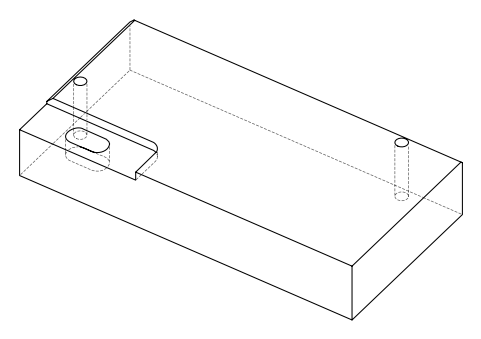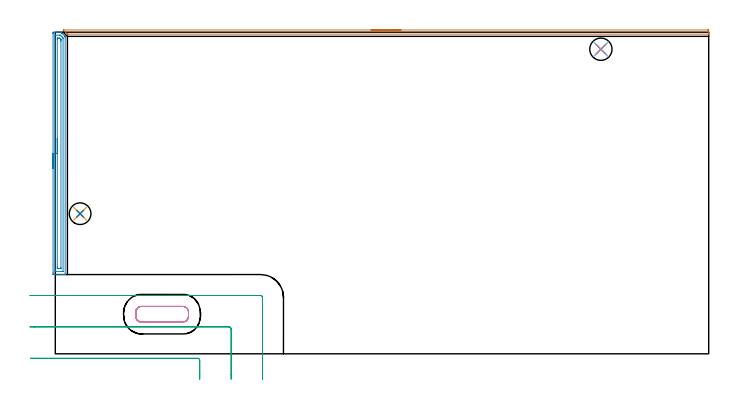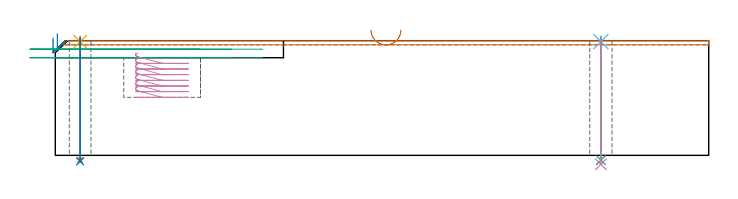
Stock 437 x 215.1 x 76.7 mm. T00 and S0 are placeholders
(PLAN: 10 operations, 7 tool changes, 13.2 min)
(1 AREA_MILL | FG_CHAMFER_SURFACE | UGT0205_001 | 3.6 min | 1699 mm3)
(2 AREA_MILL_1 | FG_CHAMFER_SURFACE_1 | UGT0205_001 | 4.1 min | 5468 mm3)
(3 MILL_CORNER_NOTCH_RECTANGULAR | CORNER_NOTCH_RECTANGULAR | UGT0201_006 | Follow Part, ap 7, ae 75% | 2.19 min | 91474 mm3)
(4 MILL_RECTANGULAR_POCKET | POCKET_RECTANGULAR_STRAIGHT | UGT0201_008 | Follow Part, ap 4, ae 75% | 1.95 min | 32660 mm3)
(5 SPOT_DRILL | STEP1HOLE | NXT0321_9005460120000 | 0.03 min | 7 mm3)
(6 SPOT_DRILL_1 | STEP1HOLE_1 | NXT0321_9005460120000 | 0.03 min | 12 mm3)
(7 DRILL_THROUGH_HOLE_INTO_CENTER | STEP1HOLE | NXT0301_065 | 0.33 min | 5290 mm3)
(8 DRILL_TO_ENLARGE_THROUGH_HOLE | STEP1HOLE | NXT0301_106 | 0.33 min | 7333 mm3)
(9 DRILL_THROUGH_HOLE_INTO_CENTER_1 | STEP1HOLE_1 | NXT0301_065 | 0.33 min | 5293 mm3)
(10 DRILL_TO_ENLARGE_THROUGH_HOLE_1 | STEP1HOLE_1 | UGT0301_280 | 0.34 min | 8053 mm3)
(TOOL UGT0205_001 | Chamfer Mill 20 x 3 x 45 deg. | D20 FL50 Z2)
(TOOL UGT0201_006 | End Mill 28 mm | D28 FL25 Z2)
(TOOL UGT0201_008 | End Mill 16 mm | D16 FL32 Z4)
(TOOL NXT0321_9005460120000 | NC Spot Drill, 142deg, 12mm, Carbide, Uncoated | D12 PA142 FL30 Z2)
(TOOL NXT0301_065 | Carbide Drill 9.4mm [860.1-0940-075A1-MM 2214] | D9.4 PA140 FL98 Z2)
(TOOL NXT0301_106 | Carbide Drill 14.5mm [860.1-1450-073A1-MM 2214] | D14.5 PA140 FL83 Z2)
(TOOL UGT0301_280 | Twist Drill 14.9 mm | D14.9 PA118 FL114 Z2)
(OP 1 AREA_MILL)
G17 G21 G94 G90
T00 M6
G54
G17 G0 G90 X211.15 Y216.6 S1061 M3
G43 Z86.7 H0
Z83.9
G94 G1 X211.188 Z83.028 F250.
X211.302 Z82.163
X211.491 Z81.312
X211.753 Z80.48
X212.087 Z79.674
X212.49 Z78.9
X212.958 Z78.164
X213.49 Z77.472
X214.079 Z76.829
X214.722 Z76.24
X215.414 Z75.708
X216.15 Z75.24
X216.924 Z74.837
X217.73 Z74.503
X218.562 Z74.241
X219.414 Z74.052
X220.278 Z73.938
X221.15 Z73.9
X436.386
X436.574 Y216.598 Z73.902
X436.998 Y216.591 Z73.905
X437. Y216.419 Z74.078
Y215.2 Z75.295
Y214.534 Z75.966
Y214.186 Z76.313
X436.993 Y213.826 Z76.665
X436.99 Y213.803 Z76.688
X436.832 Y213.8 Z76.7
X8.594
X8.1 Y213.807 Z76.693
X8.074 Y213.826 Z76.674
X5.468 Y216.431 Z74.066
X5.374 Y216.529 Z73.969
X5.317 Y216.592 Z73.906
X5.433 Y216.599 Z73.901
X5.468 Y216.6 Z73.9
X221.15
X222.022 Z73.938
X222.886 Z74.052
X223.738 Z74.241
X224.57 Z74.503
X225.376 Z74.837
X226.15 Z75.24
X226.886 Z75.708
X227.578 Z76.24
X228.221 Z76.829
X228.81 Z77.472
X229.342 Z78.164
X229.81 Z78.9
X230.213 Z79.674
X230.547 Z80.48
X230.809 Z81.312
X230.998 Z82.163
X231.112 Z83.028
X231.15 Z83.9
G0 Z86.7
M5
M2
(OP 2 AREA_MILL_1)
G17 G21 G94 G90
T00 M6
G54
G17 G0 G90 X-1.5 Y124.05 S1061 M3
G43 Z86.7 H0
Z78.6
G94 G1 Y124.088 Z77.728 F250.
Y124.202 Z76.864
Y124.391 Z76.012
Y124.653 Z75.18
Y124.987 Z74.374
Y125.39 Z73.6
Y125.858 Z72.864
Y126.39 Z72.172
Y126.979 Z71.529
Y127.622 Z70.94
Y128.314 Z70.409
Y129.05 Z69.94
Y129.824 Z69.537
Y130.63 Z69.203
Y131.462 Z68.941
Y132.314 Z68.752
Y133.178 Z68.638
Y134.05 Z68.6
Y214.097
X-1.499 Y214.478 Z68.601
X-1.494 Y214.985 Z68.603
X-1.491 Y215.091 Z68.605
X-0.992 Y215.1 Z69.104
X0.779 Z70.873
X1.317 Z71.414
X1.665 Z71.761
X2.203 Z72.299
X2.55 Z72.645
X3.357 Z73.456
X3.436 Z73.534
X3.791 Y215.099 Z73.888
X3.827 Y215.074 Z73.926
X4.028 Y214.873 Z74.127
X4.125 Y214.776 Z74.224
X4.321 Y214.581 Z74.417
X4.422 Y214.478 Z74.522
X4.514 Y214.386 Z74.613
X4.616 Y214.286 Z74.712
X4.72 Y214.18 Z74.82
X4.806 Y214.094 Z74.906
X4.911 Y213.991 Z75.007
X6.092 Y212.81 Z76.188
X6.21 Y212.691 Z76.308
X6.535 Y212.366 Z76.633
X6.546 Y212.354 Z76.643
X6.6 Y212.295 Z76.681
Y211.797 Z76.7
Y53.171
X6.605 Y53.01 Z76.695
X6.575 Y53.008 Z76.667
X6.201 Y53. Z76.301
X5.901 Z76.001
X5.206 Z75.302
X3.974 Z74.071
X2.688 Z72.783
X-0.992 Y53.001 Z69.105
X-1.227 Y53.003 Z68.87
X-1.492 Y53.009 Z68.606
X-1.495 Y53.115 Z68.603
X-1.499 Y53.622 Z68.601
X-1.5 Y54.135 Z68.6
Y134.05
X-0.086 Z70.014
X-0.085 Y212.909 Z70.015
X-0.084 Y213.018 Z70.016
X-0.082 Y213.071 Z70.018
X-0.08 Y213.09 Z70.02
X-0.032 Y213.092 Z70.068
X0.374 Y213.099 Z70.474
X3.031 Z73.131
X3.233 Y213.094 Z73.333
X3.332 Y213.09 Z73.432
X3.436 Y213.003 Z73.536
X3.757 Y212.691 Z73.857
X4.321 Y212.129 Z74.421
X4.651 Y211.797 Z74.751
X4.988 Y211.45 Z75.088
X5.179 Y211.246 Z75.279
X5.186 Y210.903 Z75.286
X5.185 Y55.191 Z75.285
X5.184 Y55.082 Z75.284
X5.182 Y55.029 Z75.282
X5.18 Y55.01 Z75.28
X5.132 Y55.008 Z75.232
X4.726 Y55.001 Z74.826
X0.299 Z70.399
X0.046 Y55.005 Z70.146
X-0.07 Y55.01 Z70.03
X-0.079 Y55.017 Z70.021
X-0.082 Y55.036 Z70.018
X-0.085 Y55.086 Z70.015
X-0.086 Y55.187 Z70.014
Y55.389
Y134.05
X1.328 Z71.428
X1.329 Y210.348 Z71.429
X1.331 Y210.903 Z71.431
X1.334 Y211.072 Z71.434
X1.335 Y211.085 Z71.435
X1.354 Y211.09 Z71.454
X1.405 Y211.096 Z71.505
X1.47 Y211.099 Z71.57
X1.665 Y211.1 Z71.765
X2.355 Z72.455
X2.55 Y211.098 Z72.65
X2.745 Y211.094 Z72.845
X2.873 Y211.09 Z72.973
X2.956 Y211.032 Z73.056
X3.093 Y210.903 Z73.193
X3.436 Y210.56 Z73.536
X3.708 Y210.281 Z73.808
X3.765 Y210.208 Z73.865
X3.767 Y210.122 Z73.867
X3.769 Y210.01 Z73.869
X3.771 Y209.671 Z73.871
Y209.116
Y57.752
X3.769 Y57.197 Z73.869
X3.766 Y57.028 Z73.866
X3.765 Y57.015 Z73.865
X3.746 Y57.01 Z73.846
X3.695 Y57.004 Z73.795
X3.63 Y57.001 Z73.73
X1.859 Y57. Z71.959
X1.665 Y57.002 Z71.765
X1.47 Y57.006 Z71.57
X1.346 Y57.01 Z71.446
X1.335 Y57.085 Z71.435
X1.333 Y57.197 Z71.433
X1.33 Y57.535 Z71.43
X1.329 Y58.09 Z71.429
X1.328 Y58.43 Z71.428
Y134.05
Y134.922 Z71.467
Y135.786 Z71.58
Y136.638 Z71.769
Y137.47 Z72.032
Y138.276 Z72.365
Y139.05 Z72.768
Y139.786 Z73.237
Y140.478 Z73.768
Y141.121 Z74.357
Y141.71 Z75.001
Y142.242 Z75.693
Y142.71 Z76.428
Y143.113 Z77.202
Y143.447 Z78.008
Y143.709 Z78.84
Y143.898 Z79.692
Y144.012 Z80.557
Y144.05 Z81.428
G0 Z86.7
M5
M2
(OP 3 MILL_CORNER_NOTCH_RECTANGULAR)
G17 G21 G94 G90
T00 M6
G54
G17 G0 G90 X96.6 Y-17. S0 M3
G43 Z86.7 H0
Z71.
G94 G1 Y-14. F250.
Y-4.393 F500.
G3 X95.207 Y-3. R1.4
G1 X-13.675
X-16.675 F250.
G0 Z86.7
X117.6 Y-17.
Z71.
G1 Y-14.
Y16.606 F500.
G3 X116.206 Y18. R1.4
G1 X-14.
X-17. F250.
G0 Z86.7
X138.6 Y-17.
Z71.
G1 Y-14.
Y37.606 F500.
G3 X137.206 Y39. R1.4
G1 X-14.
X-17. F250.
G0 Z86.7
X96.6 Y-17.
Z65.3
G1 Y-14.
Y-4.394 F500.
G3 X95.206 Y-3. R1.4
G1 X-13.675
X-16.675 F250.
G0 Z86.7
X117.6 Y-17.
Z65.3
G1 Y-14.
Y16.606 F500.
G3 X116.206 Y18. R1.4
G1 X-14.
X-17. F250.
G0 Z86.7
X138.6 Y-17.
Z65.3
G1 Y-14.
Y37.606 F500.
G3 X137.206 Y39. R1.4
G1 X-14.
X-17. F250.
G0 Z86.7
M5
M2
(OP 4 MILL_RECTANGULAR_POCKET)
G17 G21 G94 G90
T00 M6
G54
G17 G0 G90 X54.801 Y30.411 S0 M3
G43 Z86.7 H0
Z68.33
G94 G1 X54.761 Y30.371 Z68.315 F250.
X54.444 Y29.956 Z68.175
X54.186 Y29.503 Z68.035
X53.991 Y29.02 Z67.896
X53.861 Y28.515 Z67.756
X53.8 Y27.998 Z67.616
Y25.002 Z66.814
X53.861 Y24.485 Z66.674
X53.991 Y23.98 Z66.534
X54.186 Y23.497 Z66.395
X54.444 Y23.044 Z66.255
X54.761 Y22.629 Z66.115
X55.129 Y22.261 Z65.976
X55.544 Y21.944 Z65.836
X55.997 Y21.686 Z65.696
X56.48 Y21.491 Z65.557
X56.985 Y21.361 Z65.417
X57.502 Y21.3 Z65.277
X71.45 Z61.54
X85.2 F500.
G3 X89.1 Y25.2 R3.9
G1 Y27.8
G3 X85.2 Y31.7 R3.9
G1 X57.7
G3 X53.8 Y27.8 R3.9
G1 Y25.2
G3 X57.7 Y21.3 R3.9
G1 X71.45
X72.45
G0 X54.801 Y30.411 Z64.54
G1 X54.761 Y30.371 Z64.525 F250.
X54.444 Y29.956 Z64.385
X54.186 Y29.503 Z64.245
X53.991 Y29.02 Z64.106
X53.861 Y28.515 Z63.966
X53.8 Y27.998 Z63.826
Y25.002 Z63.024
X53.861 Y24.485 Z62.884
X53.991 Y23.98 Z62.744
X54.186 Y23.497 Z62.605
X54.444 Y23.044 Z62.465
X54.761 Y22.629 Z62.325
X55.129 Y22.261 Z62.186
X55.544 Y21.944 Z62.046
X55.997 Y21.686 Z61.906
X56.48 Y21.491 Z61.767
X56.985 Y21.361 Z61.627
X57.502 Y21.3 Z61.487
X71.45 Z57.75
X85.2 F500.
G3 X89.1 Y25.2 R3.9
G1 Y27.8
G3 X85.2 Y31.7 R3.9
G1 X57.7
G3 X53.8 Y27.8 R3.9
G1 Y25.2
G3 X57.7 Y21.3 R3.9
G1 X71.45
X72.45
G0 X54.801 Y30.411 Z60.75
G1 X54.761 Y30.371 Z60.735 F250.
X54.444 Y29.956 Z60.595
X54.186 Y29.503 Z60.455
X53.991 Y29.02 Z60.316
X53.861 Y28.515 Z60.176
X53.8 Y27.998 Z60.036
Y25.002 Z59.234
X53.861 Y24.485 Z59.094
X53.991 Y23.98 Z58.954
X54.186 Y23.497 Z58.815
X54.444 Y23.044 Z58.675
X54.761 Y22.629 Z58.535
X55.129 Y22.261 Z58.396
X55.544 Y21.944 Z58.256
X55.997 Y21.686 Z58.116
X56.48 Y21.491 Z57.977
X56.985 Y21.361 Z57.837
X57.502 Y21.3 Z57.697
X71.45 Z53.96
X85.2 F500.
G3 X89.1 Y25.2 R3.9
G1 Y27.8
G3 X85.2 Y31.7 R3.9
G1 X57.7
G3 X53.8 Y27.8 R3.9
G1 Y25.2
G3 X57.7 Y21.3 R3.9
G1 X71.45
X72.45
G0 X54.801 Y30.411 Z56.96
G1 X54.761 Y30.371 Z56.945 F250.
X54.444 Y29.956 Z56.805
X54.186 Y29.503 Z56.665
X53.991 Y29.02 Z56.526
X53.861 Y28.515 Z56.386
X53.8 Y27.998 Z56.246
Y25.002 Z55.444
X53.861 Y24.485 Z55.304
X53.991 Y23.98 Z55.164
X54.186 Y23.497 Z55.025
X54.444 Y23.044 Z54.885
X54.761 Y22.629 Z54.745
X55.129 Y22.261 Z54.606
X55.544 Y21.944 Z54.466
X55.997 Y21.686 Z54.326
X56.48 Y21.491 Z54.187
X56.985 Y21.361 Z54.047
X57.502 Y21.3 Z53.907
X71.45 Z50.17
X85.2 F500.
G3 X89.1 Y25.2 R3.9
G1 Y27.8
G3 X85.2 Y31.7 R3.9
G1 X57.7
G3 X53.8 Y27.8 R3.9
G1 Y25.2
G3 X57.7 Y21.3 R3.9
G1 X71.45
X72.45
G0 X54.801 Y30.411 Z53.17
G1 X54.761 Y30.371 Z53.155 F250.
X54.444 Y29.956 Z53.015
X54.186 Y29.503 Z52.875
X53.991 Y29.02 Z52.736
X53.861 Y28.515 Z52.596
X53.8 Y27.998 Z52.456
Y25.002 Z51.654
X53.861 Y24.485 Z51.514
X53.991 Y23.98 Z51.374
X54.186 Y23.497 Z51.235
X54.444 Y23.044 Z51.095
X54.761 Y22.629 Z50.955
X55.129 Y22.261 Z50.816
X55.544 Y21.944 Z50.676
X55.997 Y21.686 Z50.536
X56.48 Y21.491 Z50.397
X56.985 Y21.361 Z50.257
X57.502 Y21.3 Z50.117
X71.45 Z46.38
X85.2 F500.
G3 X89.1 Y25.2 R3.9
G1 Y27.8
G3 X85.2 Y31.7 R3.9
G1 X57.7
G3 X53.8 Y27.8 R3.9
G1 Y25.2
G3 X57.7 Y21.3 R3.9
G1 X71.45
X72.45
G0 X54.801 Y30.411 Z49.38
G1 X54.761 Y30.371 Z49.365 F250.
X54.444 Y29.956 Z49.225
X54.186 Y29.503 Z49.085
X53.991 Y29.02 Z48.946
X53.861 Y28.515 Z48.806
X53.8 Y27.998 Z48.666
Y25.002 Z47.864
X53.861 Y24.485 Z47.724
X53.991 Y23.98 Z47.584
X54.186 Y23.497 Z47.445
X54.444 Y23.044 Z47.305
X54.761 Y22.629 Z47.165
X55.129 Y22.261 Z47.026
X55.544 Y21.944 Z46.886
X55.997 Y21.686 Z46.746
X56.48 Y21.491 Z46.607
X56.985 Y21.361 Z46.467
X57.502 Y21.3 Z46.327
X71.45 Z42.59
X85.2 F500.
G3 X89.1 Y25.2 R3.9
G1 Y27.8
G3 X85.2 Y31.7 R3.9
G1 X57.7
G3 X53.8 Y27.8 R3.9
G1 Y25.2
G3 X57.7 Y21.3 R3.9
G1 X71.45
X72.45
G0 X54.801 Y30.411 Z45.59
G1 X54.761 Y30.371 Z45.575 F250.
X54.444 Y29.956 Z45.435
X54.186 Y29.503 Z45.295
X53.991 Y29.02 Z45.156
X53.861 Y28.515 Z45.016
X53.8 Y27.998 Z44.876
Y25.002 Z44.074
X53.861 Y24.485 Z43.934
X53.991 Y23.98 Z43.794
X54.186 Y23.497 Z43.655
X54.444 Y23.044 Z43.515
X54.761 Y22.629 Z43.375
X55.129 Y22.261 Z43.236
X55.544 Y21.944 Z43.096
X55.997 Y21.686 Z42.956
X56.48 Y21.491 Z42.817
X56.985 Y21.361 Z42.677
X57.502 Y21.3 Z42.537
X71.45 Z38.8
X85.2 F500.
G3 X89.1 Y25.2 R3.9
G1 Y27.8
G3 X85.2 Y31.7 R3.9
G1 X57.7
G3 X53.8 Y27.8 R3.9
G1 Y25.2
G3 X57.7 Y21.3 R3.9
G1 X71.45
X72.45
G0 Z86.7
M5
M2
(OP 5 SPOT_DRILL)
G17 G21 G94 G90
T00 M6
G54
G17 G0 G90 X16.6 Y93.7 S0 M3
G43 Z86.7 H0
G94 G81 G98 Z76.067 F250. R79.7
G80
M5
M2
(OP 6 SPOT_DRILL_1)
G17 G21 G94 G90
T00 M6
G54
G17 G0 G90 X364.9 Y203.7 S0 M3
G43 Z86.7 H0
G94 G81 G98 Z76.059 F250. R79.7
G80
M5
M2
(OP 7 DRILL_THROUGH_HOLE_INTO_CENTER)
G17 G21 G94 G90
T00 M6
G54
G17 G0 G90 X16.6 Y93.7 S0 M3
G43 Z86.7 H1
G94 G73 G98 Z-3.211 F250. Q8.879 R78.7
G80
M5
M2
(OP 8 DRILL_TO_ENLARGE_THROUGH_HOLE)
G17 G21 G94 G90
T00 M6
G54
G17 G0 G90 X16.6 Y93.7 S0 M3
G43 Z86.7 H1
G94 G73 G98 Z-4.139 F250. Q13.473 R78.7
G80
M5
M2
(OP 9 DRILL_THROUGH_HOLE_INTO_CENTER_1)
G17 G21 G94 G90
T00 M6
G54
G17 G0 G90 X364.9 Y203.7 S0 M3
G43 Z86.7 H1
G94 G73 G98 Z-3.211 F250. Q8.879 R78.7
G80
M5
M2
(OP 10 DRILL_TO_ENLARGE_THROUGH_HOLE_1)
G17 G21 G94 G90
T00 M6
G54
G17 G0 G90 X364.9 Y203.7 S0 M3
G43 Z86.7 H0
G94 G73 G98 Z-5.976 F250. Q13.779 R78.7
G80
M5
M2
